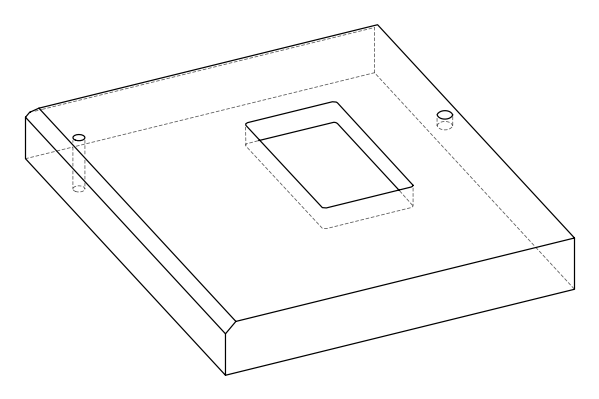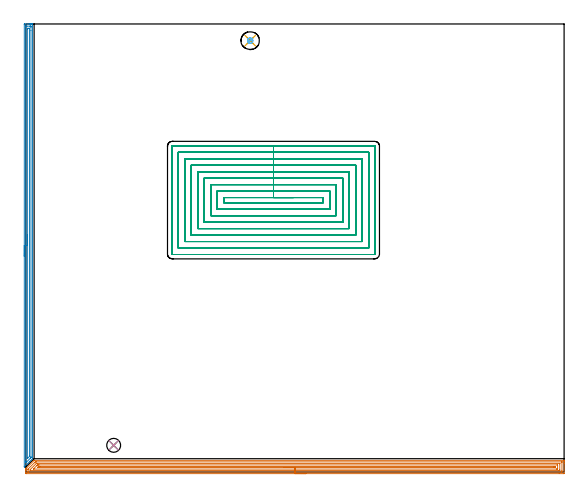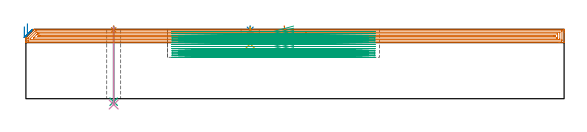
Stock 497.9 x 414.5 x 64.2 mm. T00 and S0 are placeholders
(PLAN: 9 operations, 6 tool changes, 123.5 min)
(1 SPOT_DRILL | STEP1HOLE | NXT0321_9005460120000 | 0.03 min | 2 mm3)
(2 SPOT_DRILL_1 | STEP1POCKET | NXT0321_9005460120000 | 0.03 min | 3 mm3)
(3 DRILL_THROUGH_HOLE_INTO_CENTER | STEP1HOLE | NXT0301_042 | 0.28 min | 2509 mm3)
(4 DRILL_TO_ENLARGE_THROUGH_HOLE | STEP1HOLE | UGT0301_237 | 0.29 min | 5845 mm3)
(5 DRILL_BLIND_HOLE_INTO_CENTER | STEP1POCKET | NXT0301_128 | 0.06 min | 1395 mm3)
(6 MILL_ROUGH_BLIND_HOLE_CONTOUR | STEP1POCKET | UGT0201_129 | Spiral | 0.3 min | 1588 mm3)
(7 AREA_MILL | FG_CHAMFER_SURFACE | UGT0205_001 | 20.03 min | 37664 mm3)
(8 AREA_MILL_1 | FG_CHAMFER_SURFACE_1 | UGT0205_001 | 9.96 min | 11685 mm3)
(9 MILL_RECTANGULAR_POCKET | POCKET_RECTANGULAR_STRAIGHT | NXT0201_009 | Follow Part, ap 2, ae 75% | 92.56 min | 551739 mm3)
(TOOL NXT0321_9005460120000 | NC Spot Drill, 142deg, 12mm, Carbide, Uncoated | D12 PA142 FL30 Z2)
(TOOL NXT0301_042 | Carbide Drill 7.1mm [860.1-0710-057A1-MM 2214] | D7.1 PA140 FL85 Z2)
(TOOL UGT0301_237 | Twist Drill 12.9 mm | D12.9 PA118 FL97 Z2)
(TOOL NXT0301_128 | Carbide Drill 12mm [861.1-1200-036A1-GP GC34] | D12 PA150 FL37.4 Z2)
(TOOL UGT0201_129 | Carbide End Mill 11.9 | D11.9 FL15 Z4)
(TOOL UGT0205_001 | Chamfer Mill 20 x 3 x 45 deg. | D20 FL50 Z2)
(TOOL NXT0201_009 | ENDMILL 8mm [2P460-0800-NA 1630] | D8 FL26 Z6)
(OP 1 SPOT_DRILL)
G17 G21 G94 G90
T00 M6
G54
G17 G0 G90 X81.2 Y24.7 S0 M3
G43 Z74.2 H0
G94 G81 G98 Z63.645 F250. R67.2
G80
M5
M2
(OP 2 SPOT_DRILL_1)
G17 G21 G94 G90
T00 M6
G54
G17 G0 G90 X207.5 Y399.1 S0 M3
G43 Z74.2 H0
G94 G81 G98 Z63.477 F250. R67.2
G80
M5
M2
(OP 3 DRILL_THROUGH_HOLE_INTO_CENTER)
G17 G21 G94 G90
T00 M6
G54
G17 G0 G90 X81.2 Y24.7 S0 M3
G43 Z74.2 H1
G94 G73 G98 Z-2.792 F250. Q6.699 R66.2
G80
M5
M2
(OP 4 DRILL_TO_ENLARGE_THROUGH_HOLE)
G17 G21 G94 G90
T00 M6
G54
G17 G0 G90 X81.2 Y24.7 S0 M3
G43 Z74.2 H0
G94 G73 G98 Z-5.376 F250. Q11.596 R66.2
G80
M5
M2
(OP 5 DRILL_BLIND_HOLE_INTO_CENTER)
G17 G21 G94 G90
T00 M6
G54
G17 G0 G90 X207.5 Y399.1 S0 M3
G43 Z74.2 H1
G94 G81 G98 Z50.7 F250. R66.2
G80
M5
M2
(OP 6 MILL_ROUGH_BLIND_HOLE_CONTOUR)
G17 G21 G94 G90
T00 M6
G54
G17 G0 G90 X207.5 Y399.1 S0 M3
G43 Z74.2 H0
Z61.7
G94 G3 X208.043 Y401.007 R1.031 F250.
X205.417 Y400.39 R1.907
X206.21 Y397.017 R2.45
X205.417 Y400.39 R-2.45
X205.814 Y398.703 R1.225
X207.5 Y399.1 R1.225
G0 Z56.2
G3 X208.043 Y401.007 R1.031
X205.417 Y400.39 R1.907
X206.21 Y397.017 R2.45
X205.417 Y400.39 R-2.45
X205.814 Y398.703 R1.225
X207.5 Y399.1 R1.225
G0 Z50.7
G3 X208.043 Y401.007 R1.031
X205.417 Y400.39 R1.907
X206.21 Y397.017 R2.45
X205.417 Y400.39 R-2.45
X205.814 Y398.703 R1.225
X207.5 Y399.1 R1.225
G0 Z74.2
M5
M2
(OP 7 AREA_MILL)
G17 G21 G94 G90
T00 M6
G54
G17 G0 G90 X258.95 Y-1.5 S1061 M3
G43 Z74.2 H0
Z61.9
G94 G1 X258.912 Z61.028 F250.
X258.798 Z60.164
X258.609 Z59.312
X258.347 Z58.48
X258.013 Z57.674
X257.61 Z56.9
X257.142 Z56.164
X256.61 Z55.472
X256.021 Z54.829
X255.378 Z54.24
X254.686 Z53.708
X253.95 Z53.24
X253.176 Z52.837
X252.37 Z52.503
X251.538 Z52.241
X250.687 Z52.052
X249.822 Z51.938
X248.95 Z51.9
X0.617
X0.186 Y-1.495 Z51.903
X0.01 Y-1.491 Z51.905
X0. Y-1.07 Z52.326
Y-0.798 Z52.598
Y-0.19 Z53.205
Y1.234 Z54.631
Y1.57 Z54.966
Y2.242 Z55.641
Y2.994 Z56.394
X0.003 Y3.165 Z56.557
X0.01 Y3.211 Z56.604
X0.13 Y3.33 Z56.728
X0.17 Y3.371 Z56.77
X7.307 Y10.507 Z63.906
X7.606 Y10.795 Z64.191
X7.763 Y10.8 Z64.2
X497.73
X497.899 Y10.804 Z64.194
X497.9 Y10.472 Z63.871
Y10.161 Z63.561
Y9.49 Z62.885
Y8.274 Z61.671
Y7.73 Z61.124
Y-1.07 Z52.328
X497.897 Y-1.345 Z52.052
X497.89 Y-1.492 Z51.906
X497.74 Y-1.499 Z51.899
X497.283 Y-1.5 Z51.9
X493.403
X248.95
Y-0.086 Z53.314
X2.404 Y-0.085 Z53.315
X2.297
X2.038 Y-0.08 Z53.32
X2.013 Y-0.079 Z53.321
X2.008 Y-0.061 Z53.339
X2.003 Y-0.029 Z53.371
X2.001 Y0.003 Z53.403
X2. Y1.968 Z55.368
X2.003 Y2.45 Z55.85
X2.007 Y2.649 Z56.049
X2.01 Y2.746 Z56.146
X2.055 Y2.794 Z56.194
X2.404 Y3.153 Z56.553
X7.861 Y8.61 Z62.01
X8.261 Y8.999 Z62.399
X8.657 Y9.379 Z62.779
X8.767 Y9.381 Z62.781
X9.55 Y9.385 Z62.785
X9.656 Y9.386 Z62.786
X495.496 Y9.385 Z62.785
X495.603
X495.862 Y9.38 Z62.78
X495.887 Y9.379 Z62.779
X495.892 Y9.361 Z62.761
X495.897 Y9.329 Z62.729
X495.899 Y9.297 Z62.697
X495.9 Y1.173 Z54.573
X495.898 Y0.69 Z54.09
X495.894 Y0.298 Z53.698
X495.88 Y-0.079 Z53.321
X495.496 Y-0.084 Z53.316
X495.39 Y-0.085 Z53.315
X248.95 Y-0.086 Z53.314
Y1.328 Z54.728
X4.19 Y1.329 Z54.729
X4.109 Y1.33 Z54.73
X4.044 Y1.333 Z54.733
X4.01 Y1.336 Z54.736
X4.008 Y1.383 Z54.783
X4.003 Y1.57 Z54.97
X4.001 Y1.757 Z55.157
X4.006 Y2.104 Z55.504
X4.01 Y2.276 Z55.676
X4.026 Y2.314 Z55.714
X4.17 Y2.47 Z55.87
X9.55 Y7.849 Z61.249
X9.641 Y7.933 Z61.333
X9.677 Y7.965 Z61.365
X9.713 Y7.966 Z61.366
X9.874 Y7.969 Z61.369
X10.198 Y7.971 Z61.371
X10.443
X493.71
X493.791 Y7.97 Z61.37
X493.856 Y7.967 Z61.367
X493.89 Y7.964 Z61.364
X493.892 Y7.917 Z61.317
X493.897 Y7.73 Z61.13
X493.9 Y7.543 Z60.943
Y2.263 Z55.663
X493.896 Y1.57 Z54.97
X493.893 Y1.39 Z54.79
X493.885 Y1.335 Z54.735
X493.832 Y1.333 Z54.733
X493.71 Y1.331 Z54.731
X493.062 Y1.329 Z54.729
X492.816 Y1.328 Z54.728
X248.95
Y2.743 Z56.143
X7.466
X7.174 Y2.744 Z56.144
X7.022 Y2.746 Z56.146
X6.922 Y2.75 Z56.15
X6.911 Y2.752 Z56.152
X6.92 Y2.763 Z56.163
X6.949 Y2.797 Z56.197
X7.038 Y2.888 Z56.288
X7.177 Y3.028 Z56.428
X10.28 Y6.131 Z59.531
X10.443 Y6.294 Z59.694
X10.633 Y6.48 Z59.88
X10.689 Y6.531 Z59.931
X10.71 Y6.549 Z59.949
X10.747 Y6.551 Z59.951
X11.336 Y6.556 Z59.956
X11.634 Y6.557 Z59.957
X12.23
X491.328
X491.765 Y6.553 Z59.953
X491.858 Y6.55 Z59.95
X491.89 Y6.546 Z59.946
X491.893 Y6.501 Z59.901
X491.896 Y6.4 Z59.8
X491.9 Y5.993 Z59.393
Y3.353 Z56.753
Y3.33 Z56.73
X491.895 Y2.902 Z56.302
X491.891 Y2.795 Z56.195
X491.888 Y2.75 Z56.15
X491.825 Y2.748 Z56.148
X491.624 Y2.745 Z56.145
X491.03 Y2.743 Z56.143
X490.733
X248.95
Y4.157 Z57.557
X12.23
X11.387 Y4.16 Z57.56
X11.336 Y4.163 Z57.563
X10.821 Y4.21 Z57.61
X11.073 Y4.469 Z57.869
X11.336 Y4.736 Z58.136
X11.517 Y4.913 Z58.313
X11.701 Y5.09 Z58.49
X12.182 Y5.137 Z58.537
X12.23 Y5.14 Z58.54
X13.069 Y5.143 Z58.543
X13.123
X488.35
X489.192 Y5.14 Z58.54
X489.243 Y5.138 Z58.538
X489.89 Y5.09 Z58.49
X489.895 Y4.448 Z57.848
X489.89 Y4.21 Z57.61
X489.293 Y4.162 Z57.562
X489.243 Y4.16 Z57.56
X488.404 Y4.157 Z57.557
X488.35
X248.95
X248.078 Z57.595
X247.214 Z57.709
X246.362 Z57.898
X245.53 Z58.16
X244.724 Z58.494
X243.95 Z58.897
X243.214 Z59.365
X242.522 Z59.896
X241.879 Z60.486
X241.29 Z61.129
X240.758 Z61.821
X240.29 Z62.557
X239.887 Z63.331
X239.553 Z64.137
X239.291 Z64.969
X239.102 Z65.82
X238.988 Z66.685
X238.95 Z67.557
G0 Z74.2
M5
M2
(OP 8 AREA_MILL_1)
G17 G21 G94 G90
T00 M6
G54
G17 G0 G90 X-1.5 Y199.6 S1061 M3
G43 Z74.2 H0
Z66.6
G94 G1 Y199.638 Z65.728 F250.
Y199.752 Z64.864
Y199.941 Z64.012
Y200.203 Z63.18
Y200.537 Z62.374
Y200.94 Z61.6
Y201.409 Z60.864
Y201.94 Z60.172
Y202.529 Z59.529
Y203.172 Z58.94
Y203.864 Z58.408
Y204.6 Z57.94
Y205.374 Z57.537
Y206.18 Z57.203
Y207.012 Z56.941
Y207.864 Z56.752
Y208.728 Z56.638
Y209.6 Z56.6
Y413.873
X-1.498 Y414.193 Z56.601
X-1.494 Y414.49 Z56.604
X-1.186 Y414.5 Z56.911
X3.172 Z61.266
X3.693 Z61.789
X4.043 Z62.139
X4.564 Z62.66
X4.915 Z63.009
X5.616 Z63.716
X5.848 Z63.947
X5.976 Y414.497 Z64.068
X6.097 Y414.49 Z64.188
X6.1 Y414.32 Z64.2
Y12.479
X6.097 Y12.305 Z64.189
X6.014 Y12.212 Z64.111
X3.607 Y9.807 Z61.707
X-1.186 Y5.012 Z56.91
X-1.319 Y4.88 Z56.779
X-1.46 Y4.74 Z56.638
X-1.495 Y4.716 Z56.603
X-1.499 Y4.72 Z56.599
X-1.5 Y4.88 Z56.6
Y209.6
X-0.086 Z58.014
X-0.085 Y411.85 Z58.015
X-0.084 Y412.085 Z58.016
X-0.08 Y412.414 Z58.02
X-0.079 Y412.487 Z58.021
X0.018 Y412.493 Z58.118
X0.154 Y412.498 Z58.254
X0.557 Y412.5 Z58.657
X1.024 Z59.124
X3.639 Z61.739
X4.043 Z62.143
X4.512 Y412.498 Z62.612
X4.648 Y412.493 Z62.748
X4.674 Y412.491 Z62.774
X4.679 Y412.443 Z62.779
X4.683 Y412.323 Z62.783
X4.685 Y412.085 Z62.785
X4.686 Y411.426 Z62.786
Y408.325
X4.685 Y14.267 Z62.785
X4.682 Y13.611 Z62.782
X4.679 Y13.373 Z62.779
X4.675 Y13.337 Z62.775
X4.643 Y13.3 Z62.743
X4.583 Y13.236 Z62.683
X4.492 Y13.143 Z62.592
X4.379 Y13.028 Z62.479
X0.253 Y8.903 Z58.353
X0.028 Y8.685 Z58.128
X-0.04 Y8.621 Z58.06
X-0.079 Y8.594 Z58.021
X-0.082 Y8.664 Z58.018
X-0.084 Y8.903 Z58.016
X-0.085 Y9.283 Z58.015
X-0.086 Y9.562 Z58.014
Y209.6
X1.328 Z59.428
X1.329 Y409.506 Z59.429
X1.331 Y410.297 Z59.431
X1.332 Y410.396 Z59.432
X1.336 Y410.49 Z59.436
X1.428 Y410.492 Z59.528
X2.103 Y410.499 Z60.203
X2.3 Y410.5 Z60.4
X2.974 Z61.074
X3.172 Y410.498 Z61.272
X3.237 Y410.495 Z61.337
X3.259 Y410.49 Z61.359
X3.265 Y410.487 Z61.365
X3.267 Y410.467 Z61.367
X3.27 Y410.4 Z61.37
X3.271 Y410.297 Z61.371
Y410.195
Y14.956
X3.268 Y14.751 Z61.368
X3.261 Y14.372 Z61.361
X3.17 Y14.269 Z61.27
X1.428 Y12.528 Z59.528
X1.404 Y12.504 Z59.504
X1.377 Y12.479 Z59.477
X1.354 Y12.465 Z59.454
X1.334 Y12.459 Z59.434
X1.332 Y12.479 Z59.432
X1.33 Y12.507 Z59.43
X1.329 Y12.581 Z59.429
X1.328 Y209.6 Z59.428
Y210.472 Z59.467
Y211.337 Z59.58
Y212.188 Z59.769
Y213.02 Z60.032
Y213.826 Z60.365
Y214.6 Z60.768
Y215.336 Z61.237
Y216.028 Z61.768
Y216.671 Z62.357
Y217.26 Z63.001
Y217.792 Z63.693
Y218.26 Z64.428
Y218.663 Z65.202
Y218.997 Z66.008
Y219.259 Z66.84
Y219.448 Z67.692
Y219.562 Z68.557
Y219.6 Z69.428
G0 Z74.2
M5
M2
(OP 9 MILL_RECTANGULAR_POCKET)
G17 G21 G94 G90
T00 M6
G54
G17 G0 G90 X247.682 Y253.9 S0 M3
G43 Z74.2 H1
Z67.2
G94 G1 X229.05 Z62.208 F250.
X183. F500.
Y249.2
X275.1
Y253.9
X229.05
Y259.9
X177.
Y243.2
X281.1
Y259.9
X229.05
Y265.9
X171.
Y237.2
X287.1
Y265.9
X229.05
Y271.9
X165.
Y231.2
X293.1
Y271.9
X229.05
Y277.9
X159.
Y225.2
X299.1
Y277.9
X229.05
Y283.9
X153.
Y219.2
X305.1
Y283.9
X229.05
Y289.9
X147.
Y213.2
X311.1
Y289.9
X229.05
Y295.9
X141.
Y207.2
X317.1
Y295.9
X229.05
Y301.9
X135.4
G3 X135. Y301.5 R0.4
G1 Y201.6
G3 X135.4 Y201.2 R0.4
G1 X322.7
G3 X323.1 Y201.6 R0.4
G1 Y301.5
G3 X322.7 Y301.9 R0.4
G1 X229.05
X228.05
G0 X247.682 Y253.9 Z65.208
G1 X229.05 Z60.215 F250.
X183. F500.
Y249.2
X275.1
Y253.9
X229.05
Y259.9
X177.
Y243.2
X281.1
Y259.9
X229.05
Y265.9
X171.
Y237.2
X287.1
Y265.9
X229.05
Y271.9
X165.
Y231.2
X293.1
Y271.9
X229.05
Y277.9
X159.
Y225.2
X299.1
Y277.9
X229.05
Y283.9
X153.
Y219.2
X305.1
Y283.9
X229.05
Y289.9
X147.
Y213.2
X311.1
Y289.9
X229.05
Y295.9
X141.
Y207.2
X317.1
Y295.9
X229.05
Y301.9
X135.4
G3 X135. Y301.5 R0.4
G1 Y201.6
G3 X135.4 Y201.2 R0.4
G1 X322.7
G3 X323.1 Y201.6 R0.4
G1 Y301.5
G3 X322.7 Y301.9 R0.4
G1 X229.05
X228.05
G0 X247.682 Y253.9 Z63.215
G1 X229.05 Z58.223 F250.
X183. F500.
Y249.2
X275.1
Y253.9
X229.05
Y259.9
X177.
Y243.2
X281.1
Y259.9
X229.05
Y265.9
X171.
Y237.2
X287.1
Y265.9
X229.05
Y271.9
X165.
Y231.2
X293.1
Y271.9
X229.05
Y277.9
X159.
Y225.2
X299.1
Y277.9
X229.05
Y283.9
X153.
Y219.2
X305.1
Y283.9
X229.05
Y289.9
X147.
Y213.2
X311.1
Y289.9
X229.05
Y295.9
X141.
Y207.2
X317.1
Y295.9
X229.05
Y301.9
X135.4
G3 X135. Y301.5 R0.4
G1 Y201.6
G3 X135.4 Y201.2 R0.4
G1 X322.7
G3 X323.1 Y201.6 R0.4
G1 Y301.5
G3 X322.7 Y301.9 R0.4
G1 X229.05
X228.05
G0 X247.682 Y253.9 Z61.223
G1 X229.05 Z56.231 F250.
X183. F500.
Y249.2
X275.1
Y253.9
X229.05
Y259.9
X177.
Y243.2
X281.1
Y259.9
X229.05
Y265.9
X171.
Y237.2
X287.1
Y265.9
X229.05
Y271.9
X165.
Y231.2
X293.1
Y271.9
X229.05
Y277.9
X159.
Y225.2
X299.1
Y277.9
X229.05
Y283.9
X153.
Y219.2
X305.1
Y283.9
X229.05
Y289.9
X147.
Y213.2
X311.1
Y289.9
X229.05
Y295.9
X141.
Y207.2
X317.1
Y295.9
X229.05
Y301.9
X135.4
G3 X135. Y301.5 R0.4
G1 Y201.6
G3 X135.4 Y201.2 R0.4
G1 X322.7
G3 X323.1 Y201.6 R0.4
G1 Y301.5
G3 X322.7 Y301.9 R0.4
G1 X229.05
X228.05
G0 X247.682 Y253.9 Z59.231
G1 X229.05 Z54.238 F250.
X183. F500.
Y249.2
X275.1
Y253.9
X229.05
Y259.9
X177.
Y243.2
X281.1
Y259.9
X229.05
Y265.9
X171.
Y237.2
X287.1
Y265.9
X229.05
Y271.9
X165.
Y231.2
X293.1
Y271.9
X229.05
Y277.9
X159.
Y225.2
X299.1
Y277.9
X229.05
Y283.9
X153.
Y219.2
X305.1
Y283.9
X229.05
Y289.9
X147.
Y213.2
X311.1
Y289.9
X229.05
Y295.9
X141.
Y207.2
X317.1
Y295.9
X229.05
Y301.9
X135.4
G3 X135. Y301.5 R0.4
G1 Y201.6
G3 X135.4 Y201.2 R0.4
G1 X322.7
G3 X323.1 Y201.6 R0.4
G1 Y301.5
G3 X322.7 Y301.9 R0.4
G1 X229.05
X228.05
G0 X247.682 Y253.9 Z57.238
G1 X229.05 Z52.246 F250.
X183. F500.
Y249.2
X275.1
Y253.9
X229.05
Y259.9
X177.
Y243.2
X281.1
Y259.9
X229.05
Y265.9
X171.
Y237.2
X287.1
Y265.9
X229.05
Y271.9
X165.
Y231.2
X293.1
Y271.9
X229.05
Y277.9
X159.
Y225.2
X299.1
Y277.9
X229.05
Y283.9
X153.
Y219.2
X305.1
Y283.9
X229.05
Y289.9
X147.
Y213.2
X311.1
Y289.9
X229.05
Y295.9
X141.
Y207.2
X317.1
Y295.9
X229.05
Y301.9
X135.4
G3 X135. Y301.5 R0.4
G1 Y201.6
G3 X135.4 Y201.2 R0.4
G1 X322.7
G3 X323.1 Y201.6 R0.4
G1 Y301.5
G3 X322.7 Y301.9 R0.4
G1 X229.05
X228.05
G0 X247.682 Y253.9 Z55.246
G1 X229.05 Z50.254 F250.
X183. F500.
Y249.2
X275.1
Y253.9
X229.05
Y259.9
X177.
Y243.2
X281.1
Y259.9
X229.05
Y265.9
X171.
Y237.2
X287.1
Y265.9
X229.05
Y271.9
X165.
Y231.2
X293.1
Y271.9
X229.05
Y277.9
X159.
Y225.2
X299.1
Y277.9
X229.05
Y283.9
X153.
Y219.2
X305.1
Y283.9
X229.05
Y289.9
X147.
Y213.2
X311.1
Y289.9
X229.05
Y295.9
X141.
Y207.2
X317.1
Y295.9
X229.05
Y301.9
X135.4
G3 X135. Y301.5 R0.4
G1 Y201.6
G3 X135.4 Y201.2 R0.4
G1 X322.7
G3 X323.1 Y201.6 R0.4
G1 Y301.5
G3 X322.7 Y301.9 R0.4
G1 X229.05
X228.05
G0 X247.682 Y253.9 Z53.254
G1 X229.05 Z48.261 F250.
X183. F500.
Y249.2
X275.1
Y253.9
X229.05
Y259.9
X177.
Y243.2
X281.1
Y259.9
X229.05
Y265.9
X171.
Y237.2
X287.1
Y265.9
X229.05
Y271.9
X165.
Y231.2
X293.1
Y271.9
X229.05
Y277.9
X159.
Y225.2
X299.1
Y277.9
X229.05
Y283.9
X153.
Y219.2
X305.1
Y283.9
X229.05
Y289.9
X147.
Y213.2
X311.1
Y289.9
X229.05
Y295.9
X141.
Y207.2
X317.1
Y295.9
X229.05
Y301.9
X135.4
G3 X135. Y301.5 R0.4
G1 Y201.6
G3 X135.4 Y201.2 R0.4
G1 X322.7
G3 X323.1 Y201.6 R0.4
G1 Y301.5
G3 X322.7 Y301.9 R0.4
G1 X229.05
X228.05
G0 X247.682 Y253.9 Z51.261
G1 X229.05 Z46.269 F250.
X183. F500.
Y249.2
X275.1
Y253.9
X229.05
Y259.9
X177.
Y243.2
X281.1
Y259.9
X229.05
Y265.9
X171.
Y237.2
X287.1
Y265.9
X229.05
Y271.9
X165.
Y231.2
X293.1
Y271.9
X229.05
Y277.9
X159.
Y225.2
X299.1
Y277.9
X229.05
Y283.9
X153.
Y219.2
X305.1
Y283.9
X229.05
Y289.9
X147.
Y213.2
X311.1
Y289.9
X229.05
Y295.9
X141.
Y207.2
X317.1
Y295.9
X229.05
Y301.9
X135.4
G3 X135. Y301.5 R0.4
G1 Y201.6
G3 X135.4 Y201.2 R0.4
G1 X322.7
G3 X323.1 Y201.6 R0.4
G1 Y301.5
G3 X322.7 Y301.9 R0.4
G1 X229.05
X228.05
G0 X247.682 Y253.9 Z49.269
G1 X229.05 Z44.277 F250.
X183. F500.
Y249.2
X275.1
Y253.9
X229.05
Y259.9
X177.
Y243.2
X281.1
Y259.9
X229.05
Y265.9
X171.
Y237.2
X287.1
Y265.9
X229.05
Y271.9
X165.
Y231.2
X293.1
Y271.9
X229.05
Y277.9
X159.
Y225.2
X299.1
Y277.9
X229.05
Y283.9
X153.
Y219.2
X305.1
Y283.9
X229.05
Y289.9
X147.
Y213.2
X311.1
Y289.9
X229.05
Y295.9
X141.
Y207.2
X317.1
Y295.9
X229.05
Y301.9
X135.4
G3 X135. Y301.5 R0.4
G1 Y201.6
G3 X135.4 Y201.2 R0.4
G1 X322.7
G3 X323.1 Y201.6 R0.4
G1 Y301.5
G3 X322.7 Y301.9 R0.4
G1 X229.05
X228.05
G0 X247.682 Y253.9 Z47.277
G1 X229.05 Z42.285 F250.
X183. F500.
Y249.2
X275.1
Y253.9
X229.05
Y259.9
X177.
Y243.2
X281.1
Y259.9
X229.05
Y265.9
X171.
Y237.2
X287.1
Y265.9
X229.05
Y271.9
X165.
Y231.2
X293.1
Y271.9
X229.05
Y277.9
X159.
Y225.2
X299.1
Y277.9
X229.05
Y283.9
X153.
Y219.2
X305.1
Y283.9
X229.05
Y289.9
X147.
Y213.2
X311.1
Y289.9
X229.05
Y295.9
X141.
Y207.2
X317.1
Y295.9
X229.05
Y301.9
X135.4
G3 X135. Y301.5 R0.4
G1 Y201.6
G3 X135.4 Y201.2 R0.4
G1 X322.7
G3 X323.1 Y201.6 R0.4
G1 Y301.5
G3 X322.7 Y301.9 R0.4
G1 X229.05
X228.05
G0 X247.682 Y253.9 Z45.285
G1 X229.05 Z40.292 F250.
X183. F500.
Y249.2
X275.1
Y253.9
X229.05
Y259.9
X177.
Y243.2
X281.1
Y259.9
X229.05
Y265.9
X171.
Y237.2
X287.1
Y265.9
X229.05
Y271.9
X165.
Y231.2
X293.1
Y271.9
X229.05
Y277.9
X159.
Y225.2
X299.1
Y277.9
X229.05
Y283.9
X153.
Y219.2
X305.1
Y283.9
X229.05
Y289.9
X147.
Y213.2
X311.1
Y289.9
X229.05
Y295.9
X141.
Y207.2
X317.1
Y295.9
X229.05
Y301.9
X135.4
G3 X135. Y301.5 R0.4
G1 Y201.6
G3 X135.4 Y201.2 R0.4
G1 X322.7
G3 X323.1 Y201.6 R0.4
G1 Y301.5
G3 X322.7 Y301.9 R0.4
G1 X229.05
X228.05
G0 X247.682 Y253.9 Z43.292
G1 X229.05 Z38.3 F250.
X183. F500.
Y249.2
X275.1
Y253.9
X229.05
Y259.9
X177.
Y243.2
X281.1
Y259.9
X229.05
Y265.9
X171.
Y237.2
X287.1
Y265.9
X229.05
Y271.9
X165.
Y231.2
X293.1
Y271.9
X229.05
Y277.9
X159.
Y225.2
X299.1
Y277.9
X229.05
Y283.9
X153.
Y219.2
X305.1
Y283.9
X229.05
Y289.9
X147.
Y213.2
X311.1
Y289.9
X229.05
Y295.9
X141.
Y207.2
X317.1
Y295.9
X229.05
Y301.9
X135.4
G3 X135. Y301.5 R0.4
G1 Y201.6
G3 X135.4 Y201.2 R0.4
G1 X322.7
G3 X323.1 Y201.6 R0.4
G1 Y301.5
G3 X322.7 Y301.9 R0.4
G1 X229.05
X228.05
G0 Z74.2
M5
M2
